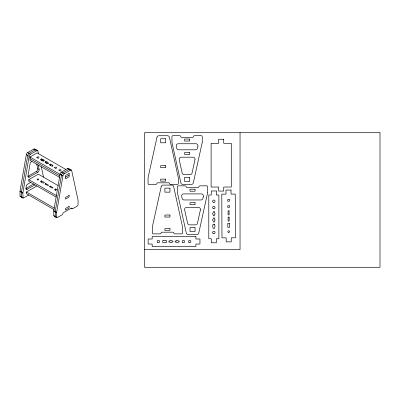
<?xml version="1.0" encoding="UTF-8"?>
<svg xmlns="http://www.w3.org/2000/svg" width="400" height="400" viewBox="0 0 400 400"><rect width="100%" height="100%" fill="white"/><g stroke="black" fill="none" stroke-linecap="round" stroke-linejoin="round"><path stroke-width="0.6" d="M55.21 216.405L55.42 216.79L55.21 211.84A2.215 2.215 0 0 1 55.245 211.465L61.505 174.98A3.16 3.16 0 0 1 62.9 172.88L68.93 169.4A0.995 0.995 0 0 1 69.94 169.3M37.59 150.625L34.735 148.975A0.995 0.995 0 0 0 33.725 149.075L27.69 152.555A3.16 3.16 0 0 0 26.3 154.655L20.035 191.14A2.215 2.215 0 0 0 20.005 191.515L20.045 196.265L23.115 198.125L28.3 195.335A1.37 1.37 0 0 0 28.69 194.975M21.43 196.83L21.64 197.29L21.43 192.335A2.215 2.215 0 0 1 21.465 191.965L27.725 155.48A3.16 3.16 0 0 1 29.12 153.38L35.15 149.9A0.995 0.995 0 0 1 36.16 149.8M71.37 170.125L68.515 168.475A0.995 0.995 0 0 0 67.505 168.575L61.475 172.06A3.16 3.16 0 0 0 60.08 174.155L53.815 210.64A2.215 2.215 0 0 0 53.785 211.015L53.785 215.505C53.99 216.61 56.285 217.96 57.35 217.565L62.08 214.835A1.55 1.55 0 0 0 62.7 214.065L63.18 212.825L71.505 208.02L72.46 208.84L77.335 206.03A1.55 1.55 0 0 0 78.05 204.795L78.05 200.305A1.605 1.605 0 0 0 78.015 199.97L71.68 170.49L71.255 170.07L70.6 170.11L64.33 173.705A3.16 3.16 0 0 0 62.935 175.805L56.67 212.29A2.215 2.215 0 0 0 56.64 212.665L56.84 217.595M38.495 153.665L37.9 150.99L37.05 150.545L30.545 154.205A3.16 3.16 0 0 0 29.155 156.305L22.89 192.79A2.215 2.215 0 0 0 22.86 193.16L23.06 198.095M45.68 162.345L45.635 162.735L46.235 163.2L47.885 163.62L48.6 163.205L47.95 162.83L47.675 162.095L45.745 161.56L45.035 161.97L45.68 162.345L45.68 162.83M50.1 164.895L50.05 165.285L50.655 165.75L52.305 166.17L53.02 165.755L52.37 165.38L52.09 164.645L50.165 164.11L49.45 164.52L50.1 164.895L50.1 165.38M59.53 177.345L29.995 160.295L29.995 156.995L37.13 152.875L65.915 169.495M31.9 161.39L31.465 161.64A3.16 3.16 0 0 0 30.07 163.74L27.98 175.935L28.09 176.95A0.715 0.715 0 0 0 28.755 177.33L37.755 172.295A2.965 2.965 0 0 0 39.15 169.49L38.19 165.025M41.565 158.87L40.375 159.555L41.54 160.53L43.23 161.205L44.42 160.52L43.255 159.545L41.565 158.87L41.765 160.635M36.765 164.2L37.72 168.665A2.965 2.965 0 0 1 36.325 171.47L27.945 176.31L29.37 177.135M56.145 197.09L28.805 181.31L28.805 179.66L38.32 174.165L58.115 185.595M30.71 182.405L27.59 184.205A3.16 3.16 0 0 0 26.2 186.305L25.995 189.145A0.715 0.715 0 0 0 26.66 189.525L34.99 184.88M33.565 184.055L25.85 188.505L27.28 189.33M41.565 180.845L40.375 181.535L43.23 183.18L44.42 182.495L41.565 180.845L41.565 182.22M54 209.585L26.425 193.67L26.425 192.02L36.895 185.98M45.745 183.535L45.035 183.945L47.885 185.595L48.6 185.18L45.745 183.535L45.745 184.36M65.56 177.115L69.125 175.055M50.165 186.085L49.45 186.495L52.305 188.145L53.02 187.735L50.165 186.085L50.165 186.91M55.655 188.98L54.465 189.665L55.655 190.35L56.84 189.665L55.655 188.98L55.655 190.35M144.5 249.7L240.045 249.7L240.045 132.715M33.725 149.075L36.58 150.725M67.505 168.575L70.36 170.225M27.69 152.555L30.545 154.205M61.475 172.06L64.33 173.705M26.3 154.655L29.155 156.305M60.08 174.155L62.935 175.805M29.995 156.995L60.045 174.345M29.995 158.645L59.79 175.845M37.72 168.665L39.15 169.49M36.325 171.47L37.755 172.295M28.805 179.66L56.4 195.59M71.12 208.245L72.1 208.81M26.425 192.02L54.255 208.085M20.035 191.14L22.89 192.79M53.815 210.64L56.67 212.29M20.005 191.515L22.86 193.16M53.785 211.015L56.64 212.665M20.005 196.005L22.86 197.65M53.785 215.505L56.64 217.155M41.315 166.83L43.53 177.175M52.37 165.38L52.37 166.13M50.815 164.485L50.815 165.795M50.165 164.11L50.165 165.465M47.95 162.83L47.95 163.58M46.395 161.93L46.395 163.245M45.745 161.56L45.745 162.915M43.61 160.05L43.61 160.985M42.375 159.34L42.375 160.735M37.15 179.385L37.6 179.895A1.4 1.4 0 0 0 38.365 179.895L38.81 179.54L38.365 179.03A1.4 1.4 0 0 0 37.6 179.03L37.15 179.385M156.965 137.305L148.105 177.56A2.02 2.02 0 0 0 148.06 177.995L148.06 183.49A1.01 1.01 0 0 0 149.07 184.5L155.76 184.5A1.01 1.01 0 0 0 156.63 183.995L157.31 182.82L169.085 182.82L169.765 183.995A1.01 1.01 0 0 0 170.64 184.5L177.33 184.5A1.01 1.01 0 0 0 178.34 183.49L178.34 177.995A2.02 2.02 0 0 0 178.29 177.56L169.435 137.305A2.02 2.02 0 0 0 167.465 135.72L158.935 135.72A2.02 2.02 0 0 0 156.965 137.305M161.205 186.675L152.345 226.93A2.02 2.02 0 0 0 152.3 227.365L152.3 232.865A1.01 1.01 0 0 0 153.31 233.875L160 233.875A1.01 1.01 0 0 0 160.87 233.37L161.55 232.19L173.325 232.19L174.005 233.37A1.01 1.01 0 0 0 174.88 233.875L181.57 233.875A1.01 1.01 0 0 0 182.58 232.865L182.58 227.365A2.02 2.02 0 0 0 182.53 226.93L173.675 186.675A2.02 2.02 0 0 0 171.705 185.09L163.175 185.09A2.02 2.02 0 0 0 161.205 186.675M195 159.66L192.04 173.115A2.02 2.02 0 0 1 190.07 174.7L184.135 174.7A2.02 2.02 0 0 1 182.165 173.115L179.205 159.66A2.02 2.02 0 0 1 181.175 157.205L193.03 157.205A2.02 2.02 0 0 1 195 159.66M197.96 146.2L197.515 148.22A2.02 2.02 0 0 1 195.545 149.805L178.66 149.805A2.02 2.02 0 0 1 176.685 148.22L176.24 146.2A2.02 2.02 0 0 1 178.215 143.75L195.99 143.75A2.02 2.02 0 0 1 197.96 146.2M202.195 142.62L193.335 182.87A2.02 2.02 0 0 1 191.365 184.455L182.835 184.455A2.02 2.02 0 0 1 180.865 182.87L172.01 142.62A2.02 2.02 0 0 1 171.96 142.185L171.96 136.685A1.01 1.01 0 0 1 172.97 135.675L179.66 135.675A1.01 1.01 0 0 1 180.535 136.18L181.215 137.355L192.99 137.355L193.67 136.18A1.01 1.01 0 0 1 194.545 135.675L201.23 135.675A1.01 1.01 0 0 1 202.24 136.685L202.24 142.185A2.02 2.02 0 0 1 202.195 142.62M200.425 209.82L197.465 223.275A2.02 2.02 0 0 1 195.49 224.86L189.56 224.86A2.02 2.02 0 0 1 187.59 223.275L184.625 209.82A2.02 2.02 0 0 1 186.6 207.365L198.455 207.365A2.02 2.02 0 0 1 200.425 209.82M203.385 196.36L202.94 198.38A2.02 2.02 0 0 1 200.97 199.965L184.08 199.965A2.02 2.02 0 0 1 182.11 198.38L181.665 196.36A2.02 2.02 0 0 1 183.64 193.91L201.415 193.91A2.02 2.02 0 0 1 203.385 196.36M207.62 192.78L198.76 233.035A2.02 2.02 0 0 1 196.79 234.62L188.26 234.62A2.02 2.02 0 0 1 186.29 233.035L177.435 192.78A2.02 2.02 0 0 1 177.385 192.345L177.385 186.845A1.01 1.01 0 0 1 178.395 185.835L185.085 185.835A1.01 1.01 0 0 1 185.96 186.34L186.64 187.52L198.415 187.52L199.095 186.34A1.01 1.01 0 0 1 199.965 185.835L206.655 185.835A1.01 1.01 0 0 1 207.665 186.845L207.665 192.345A2.02 2.02 0 0 1 207.62 192.78M36.81 157.305C38.655 160.48 40.64 155.05 36.81 157.305M54.485 167.505C56.325 170.685 58.31 165.25 54.485 167.505M58.9 170.06C60.745 173.235 62.725 167.8 58.9 170.06M69.125 173.405L65.56 175.465L65.56 178.765L69.125 176.705L69.125 173.405M69.125 195.385L65.56 197.445L65.56 199.09L69.125 197.03L69.125 195.385M69.125 206.37L65.56 208.43L65.56 210.08L69.125 208.02L69.125 206.37M231.03 190.055L225.98 190.075L226 194.11L221.795 194.13L221.975 237.865L226.18 237.845L226.2 241.885L231.245 241.86L231.225 237.825L235.435 237.805L235.25 194.07L231.045 194.09L231.03 190.055M229.385 199.505L227.705 199.51L227.71 201.195L229.39 201.185L229.385 199.505M229.41 205.75L227.73 205.76L227.735 207.44L229.42 207.435L229.41 205.75M229.095 210.825L228.085 210.83L228.105 214.865L229.115 214.86L229.095 210.825M229.12 217.07L228.115 217.075L228.13 221.115L229.14 221.11L229.12 217.07M229.485 223.32L227.805 223.325L227.82 227.36L229.5 227.355L229.485 223.32M380 132.715L144.5 132.715L144.5 267.285L380 267.285L380 132.715M165.72 138.745L160.675 138.745L160.675 142.785L165.72 142.785L165.72 138.745M189.625 139.04L184.58 139.04L184.58 141.06L189.625 141.06L189.625 139.04M223.72 139.265L218.675 139.265L218.675 143.3L211.105 143.3L211.105 187.035L218.675 187.035L218.675 191.075L223.72 191.075L223.72 187.035L231.29 187.035L231.29 143.3L223.72 143.3L223.72 139.265M189.625 152.495L184.58 152.495L184.58 154.515L189.625 154.515L189.625 152.495M165.72 165.66L160.675 165.66L160.675 167.68L165.72 167.68L165.72 165.66M189.625 177.39L184.58 177.39L184.58 181.43L189.625 181.43L189.625 177.39M165.72 179.12L160.675 179.12L160.675 181.135L165.72 181.135L165.72 179.12M169.965 188.12L164.915 188.12L164.915 192.155L169.965 192.155L169.965 188.12M195.05 189.2L190.005 189.2L190.005 191.22L195.05 191.22L195.05 189.2M216.36 190.975L211.31 190.975L211.31 195.01L208.79 195.01L208.79 238.75L211.31 238.75L211.31 242.785L216.36 242.785L216.36 238.75L218.88 238.75L218.88 195.01L216.36 195.01L216.36 190.975M195.05 202.655L190.005 202.655L190.005 204.675L195.05 204.675L195.05 202.655M214.34 211.735L213.33 211.735L213.33 212.655A1.21 1.21 0 0 0 213.33 214.855L213.33 215.775L214.34 215.775L214.34 214.855A1.21 1.21 0 0 0 214.34 212.655L214.34 211.735M169.965 215.035L164.915 215.035L164.915 217.05L169.965 217.05L169.965 215.035M214.34 217.985L213.33 217.985L213.33 218.905A1.21 1.21 0 0 0 213.33 221.105L213.33 222.025L214.34 222.025L214.34 221.105A1.21 1.21 0 0 0 214.34 218.905L214.34 217.985M214.675 224.235L212.995 224.235L212.995 225.38A1.21 1.21 0 0 0 212.995 227.125L212.995 228.27L214.675 228.27L214.675 227.125A1.21 1.21 0 0 0 214.675 225.38L214.675 224.235M195.05 227.555L190.005 227.555L190.005 231.59L195.05 231.59L195.05 227.555M169.965 228.49L164.915 228.49L164.915 230.51L169.965 230.51L169.965 228.49M195.915 236.48L152.18 236.48L152.18 239.005L148.14 239.005L148.14 244.05L152.18 244.05L152.18 246.575L195.915 246.575L195.915 244.05L199.95 244.05L199.95 239.005L195.915 239.005L195.915 236.48M163.8 240.69L162.655 240.69L162.655 242.37L163.8 242.37A1.21 1.21 0 0 0 165.545 242.37L166.695 242.37L166.695 240.69L165.545 240.69A1.21 1.21 0 0 0 163.8 240.69M169.82 241.025L168.905 241.025L168.905 242.035L169.82 242.035A1.21 1.21 0 0 0 172.025 242.035L172.94 242.035L172.94 241.025L172.025 241.025A1.21 1.21 0 0 0 169.82 241.025M176.07 241.025L175.15 241.025L175.15 242.035L176.07 242.035A1.21 1.21 0 0 0 178.27 242.035L179.19 242.035L179.19 241.025L178.27 241.025A1.21 1.21 0 0 0 176.07 241.025M189.06 242.58A1.21 1.21 0 0 0 190.875 241.53A1.21 1.21 0 0 0 189.06 240.48A1.21 1.21 0 0 0 189.06 242.58M182.81 242.58A1.21 1.21 0 0 0 184.63 241.53A1.21 1.21 0 0 0 182.81 240.48A1.21 1.21 0 0 0 182.81 242.58M157.82 242.58A1.21 1.21 0 0 0 159.635 241.53A1.21 1.21 0 0 0 157.82 240.48A1.21 1.21 0 0 0 157.82 242.58M228.21 232.285A0.84 0.84 0 0 0 229.515 231.645A0.84 0.84 0 0 0 228.305 230.835A0.84 0.84 0 0 0 228.21 232.285M213.155 202.265A1.21 1.21 0 0 0 215.045 201.345A1.21 1.21 0 0 0 213.305 200.17A1.21 1.21 0 0 0 213.155 202.265M213.155 208.51A1.21 1.21 0 0 0 215.045 207.595A1.21 1.21 0 0 0 213.305 206.42A1.21 1.21 0 0 0 213.155 208.51M213.155 233.505A1.21 1.21 0 0 0 215.045 232.585A1.21 1.21 0 0 0 213.305 231.41A1.21 1.21 0 0 0 213.155 233.505"/></g></svg>
